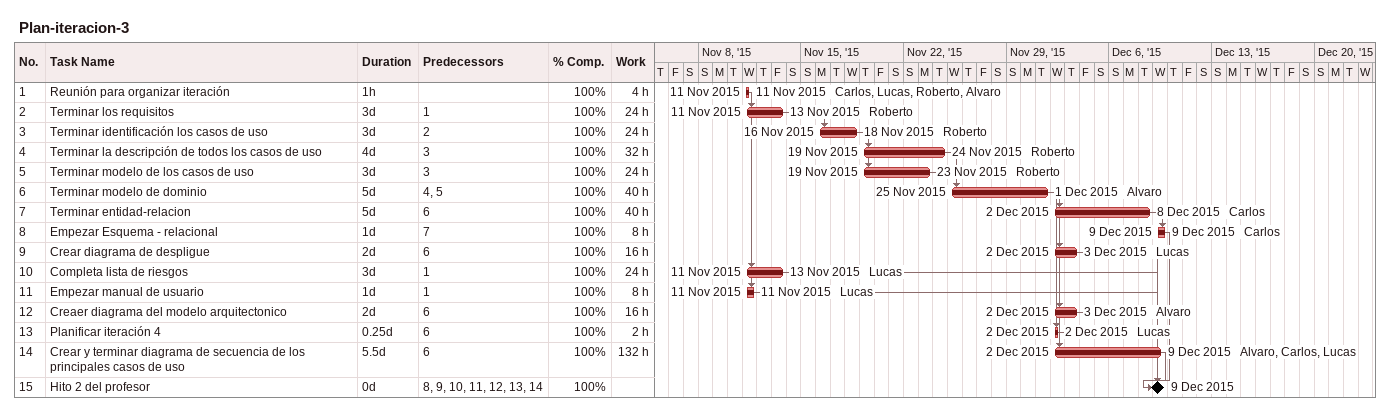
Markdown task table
Plan-iteracion-3

| ID | Task | Duration | Start | Finish | Predecessors | Resources | % complete | Work (h) |
|---|---|---|---|---|---|---|---|---|
| 1 | Reunión para organizar iteración | 1h | 2015-11-11 | 2015-11-11 |  | Carlos, Lucas, Roberto, Alvaro | 100 | 4 |
| 2 | Terminar los requisitos | 3d | 2015-11-11 | 2015-11-13 | 1 | Roberto | 100 | 24 |
| 3 | Terminar identificación los casos de uso | 3d | 2015-11-16 | 2015-11-18 | 2 | Roberto | 100 | 24 |
| 4 | Terminar la descripción de todos los casos de uso | 4d | 2015-11-19 | 2015-11-24 | 3 | Roberto | 100 | 32 |
| 5 | Terminar modelo de los casos de uso | 3d | 2015-11-19 | 2015-11-23 | 3 | Roberto | 100 | 24 |
| 6 | Terminar modelo de dominio | 5d | 2015-11-25 | 2015-12-01 | 4, 5 | Alvaro | 100 | 40 |
| 7 | Terminar entidad-relacion | 5d | 2015-12-02 | 2015-12-08 | 6 | Carlos | 100 | 40 |
| 8 | Empezar Esquema - relacional | 1d | 2015-12-09 | 2015-12-09 | 7 | Carlos | 100 | 8 |
| 9 | Crear diagrama de despligue | 2d | 2015-12-02 | 2015-12-03 | 6 | Lucas | 100 | 16 |
| 10 | Completa lista de riesgos | 3d | 2015-11-11 | 2015-11-13 | 1 | Lucas | 100 | 24 |
| 11 | Empezar manual de usuario | 1d | 2015-11-11 | 2015-11-11 | 1 | Lucas | 100 | 8 |
| 12 | Creaer diagrama del modelo arquitectonico | 2d | 2015-12-02 | 2015-12-03 | 6 | Alvaro | 100 | 16 |
| 13 | Planificar iteración 4 | 0.25d | 2015-12-02 | 2015-12-02 | 6 | Lucas | 100 | 2 |
| 14 | Crear y terminar diagrama de secuencia de los principales casos de uso | 5.5d | 2015-12-02 | 2015-12-09 | 6 | Alvaro, Carlos, Lucas | 100 | 132 |
| 15 | Hito 2 del profesor | 0d | 2015-12-09 | 2015-12-09 | 8, 9, 10, 11, 12, 13, 14 |  | 100 |  |
